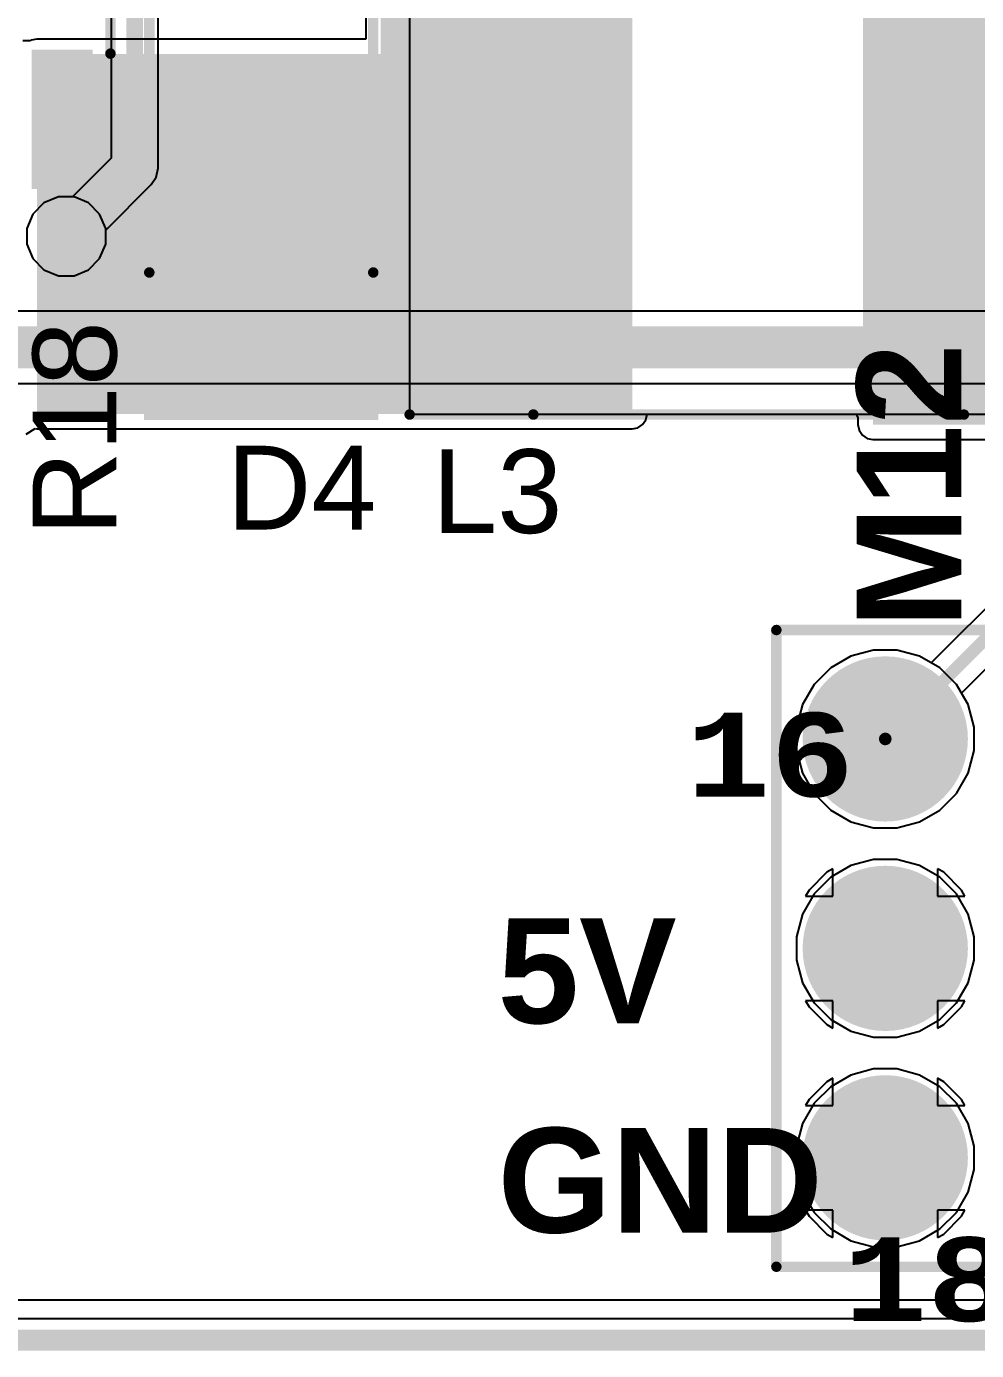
# Model space of a CAD drawing. Header units: inches. Extents: x 0 to 5376, y 0 to 5416.
# Drawn here: x 8.2 to 19.72, y -0.13 to 15.93 of the extents above; entities that cross this region are included whole.
import ezdxf

# ---------------------------------------------------------------- set-up
doc = ezdxf.new("R2010")
doc.units = ezdxf.units.IN
for name, color, linetype in [('Board Outline', 216, 'Continuous'), ('Bottom Layer', 5, 'Continuous'), ('Bottom Solder', 6, 'Continuous'), ('Layer 1', 16, 'Continuous'), ('Layer 2', 76, 'Continuous'), ('Multi-Layer', 9, 'Continuous'), ('Pad Holes', 156, 'Continuous'), ('Top Layer', 1, 'Continuous'), ('Top Overlay', 2, 'Continuous'), ('Top Paste', 8, 'Continuous'), ('Top Solder', 216, 'Continuous'), ('Via Holes', 16, 'Continuous')]:
    doc.layers.add(name, color=color, linetype=linetype)
doc.styles.add('Arial', font='', dxfattribs={"height": 0.2})
doc.styles.add('Arial_Bold', font='', dxfattribs={"height": 0.2})
doc.styles.add('Courier New_Bold', font='', dxfattribs={"height": 0.2})
doc.styles.get('Arial').set_extended_font_data('Arial')
doc.styles.get('Arial_Bold').set_extended_font_data('Arial', bold=True)
doc.styles.get('Courier New_Bold').set_extended_font_data('Courier New', bold=True)

msp = doc.modelspace()

# ---------------------------------------------------------------- hatches: boundary and pattern name
at = {"layer": 'Bottom Layer'}
h = msp.add_hatch(color=5, dxfattribs=at)
edge = h.paths.add_edge_path()
edge.add_arc((8.687, 13.386), 0.3, 0, 360)
h = msp.add_hatch(color=5, dxfattribs=at)
edge = h.paths.add_edge_path()
edge.add_arc((18.618, 7.29), 0.9, 0, 360)
h = msp.add_hatch(color=5, dxfattribs=at)
edge = h.paths.add_edge_path()
edge.add_arc((18.618, 4.75), 0.9, 0, 360)
h = msp.add_hatch(color=5, dxfattribs=at)
edge = h.paths.add_edge_path()
edge.add_arc((18.618, 2.21), 0.9, 0, 360)
at = {"layer": 'Bottom Solder'}
h = msp.add_hatch(color=6, dxfattribs=at)
edge = h.paths.add_edge_path()
edge.add_arc((18.618, 7.29), 1.002, 0, 360)
h = msp.add_hatch(color=6, dxfattribs=at)
edge = h.paths.add_edge_path()
edge.add_arc((18.618, 4.75), 1.002, 0, 360)
h = msp.add_hatch(color=6, dxfattribs=at)
edge = h.paths.add_edge_path()
edge.add_arc((18.618, 2.21), 1.002, 0, 360)
at = {"layer": 'Layer 1'}
h = msp.add_hatch(color=16, dxfattribs=at)
edge = h.paths.add_edge_path()
edge.add_arc((8.687, 13.386), 0.3, 0, 360)
h = msp.add_hatch(color=16, dxfattribs=at)
edge = h.paths.add_edge_path()
edge.add_arc((18.618, 7.29), 0.9, 0, 360)
h = msp.add_hatch(color=16, dxfattribs=at)
edge = h.paths.add_edge_path()
edge.add_arc((18.618, 4.75), 0.9, 0, 360)
h = msp.add_hatch(color=16, dxfattribs=at)
edge = h.paths.add_edge_path()
edge.add_arc((18.618, 2.21), 0.9, 0, 360)
at = {"layer": 'Layer 2'}
h = msp.add_hatch(color=76, dxfattribs=at)
edge = h.paths.add_edge_path()
edge.add_arc((8.687, 13.386), 0.3, 0, 360)
h = msp.add_hatch(color=76, dxfattribs=at)
edge = h.paths.add_edge_path()
edge.add_arc((18.618, 7.29), 0.9, 0, 360)
h = msp.add_hatch(color=76, dxfattribs=at)
edge = h.paths.add_edge_path()
edge.add_arc((18.618, 4.75), 0.9, 0, 360)
h = msp.add_hatch(color=76, dxfattribs=at)
edge = h.paths.add_edge_path()
edge.add_arc((18.618, 2.21), 0.9, 0, 360)
at = {"layer": 'Multi-Layer'}
h = msp.add_hatch(color=9, dxfattribs=at)
edge = h.paths.add_edge_path()
edge.add_arc((18.618, 7.29), 0.9, 0, 360)
h = msp.add_hatch(color=9, dxfattribs=at)
edge = h.paths.add_edge_path()
edge.add_arc((18.618, 4.75), 0.9, 0, 360)
h = msp.add_hatch(color=9, dxfattribs=at)
edge = h.paths.add_edge_path()
edge.add_arc((18.618, 2.21), 0.9, 0, 360)
at = {"layer": 'Pad Holes'}
h = msp.add_hatch(color=7, dxfattribs=at)
edge = h.paths.add_edge_path()
edge.add_arc((18.618, 7.29), 0.51, 0, 360)
h = msp.add_hatch(color=7, dxfattribs=at)
edge = h.paths.add_edge_path()
edge.add_arc((18.618, 4.75), 0.51, 0, 360)
h = msp.add_hatch(color=7, dxfattribs=at)
edge = h.paths.add_edge_path()
edge.add_arc((18.618, 2.21), 0.51, 0, 360)
at = {"layer": 'Top Layer'}
for points in [[(23.216, 24.333), (18.469, 24.333), (18.469, 11.103), (23.216, 11.103)], [(15.548, 19.866), (12.5, 19.866), (12.5, 11.23), (15.548, 11.23)], [(15.451, 19.58), (15.451, 11.38), (12.851, 11.38), (12.851, 19.58)], [(21.051, 19.58), (21.051, 11.38), (18.451, 11.38), (18.451, 19.58)], [(8.331, 11.23), (15.291, 11.23), (15.291, 15.596), (8.331, 15.596)], [(8.939, 15.579), (8.939, 14.029), (8.339, 14.029), (8.339, 15.579)], [(10.202, 12.355), (10.202, 14.855), (11.902, 14.855), (11.902, 12.355)]]:
    msp.add_hatch(color=1, dxfattribs=at).paths.add_polyline_path(points)
h = msp.add_hatch(color=1, dxfattribs=at)
edge = h.paths.add_edge_path()
edge.add_arc((8.687, 13.386), 0.3, 0, 360)
h = msp.add_hatch(color=1, dxfattribs=at)
edge = h.paths.add_edge_path()
edge.add_arc((18.618, 7.29), 0.9, 0, 360)
h = msp.add_hatch(color=1, dxfattribs=at)
edge = h.paths.add_edge_path()
edge.add_arc((18.618, 4.75), 0.9, 0, 360)
h = msp.add_hatch(color=1, dxfattribs=at)
edge = h.paths.add_edge_path()
edge.add_arc((18.618, 2.21), 0.9, 0, 360)
at = {"layer": 'Top Overlay'}
for points in [[(10.128, 12.305), (10.128, 13.009), (9.63, 13.009), (9.63, 12.305)], [(12.474, 12.305), (12.474, 13.009), (11.976, 13.009), (11.976, 12.305)], [(12.473, 11.16), (12.473, 12.327), (9.63, 12.327), (9.63, 11.16)]]:
    msp.add_hatch(color=2, dxfattribs=at).paths.add_polyline_path(points)
at = {"layer": 'Top Paste'}
for points in [[(15.451, 19.58), (15.451, 11.38), (12.851, 11.38), (12.851, 19.58)], [(21.051, 19.58), (21.051, 11.38), (18.451, 11.38), (18.451, 19.58)], [(8.939, 15.579), (8.939, 14.029), (8.339, 14.029), (8.339, 15.579)], [(10.202, 12.355), (10.202, 14.855), (11.902, 14.855), (11.902, 12.355)]]:
    msp.add_hatch(color=8, dxfattribs=at).paths.add_polyline_path(points)
at = {"layer": 'Top Solder'}
for points in [[(15.552, 19.682), (15.552, 11.278), (12.749, 11.278), (12.749, 19.682)], [(21.152, 19.682), (21.152, 11.278), (18.349, 11.278), (18.349, 19.682)], [(9.009, 15.649), (9.009, 13.959), (8.269, 13.959), (8.269, 15.649)], [(10.1, 12.254), (10.1, 14.957), (12.003, 14.957), (12.003, 12.254)]]:
    msp.add_hatch(color=216, dxfattribs=at).paths.add_polyline_path(points)
h = msp.add_hatch(color=216, dxfattribs=at)
edge = h.paths.add_edge_path()
edge.add_arc((18.618, 7.29), 1.002, 0, 360)
h = msp.add_hatch(color=216, dxfattribs=at)
edge = h.paths.add_edge_path()
edge.add_arc((18.618, 4.75), 1.002, 0, 360)
h = msp.add_hatch(color=216, dxfattribs=at)
edge = h.paths.add_edge_path()
edge.add_arc((18.618, 2.21), 1.002, 0, 360)
at = {"layer": 'Via Holes'}
h = msp.add_hatch(color=7, dxfattribs=at)
edge = h.paths.add_edge_path()
edge.add_arc((8.687, 13.386), 0.15, 0, 360)

# ---------------------------------------------------------------- linework, layer by layer
at = {"layer": 'Board Outline'}
msp.add_lwpolyline([(0, 0, 0.254, 0.254, 0), (50, 0, 0.254, 0.254, 0)], format="xyseb", dxfattribs=at)
at = {"layer": 'Bottom Layer'}
for p, q in [((8.592, 13.864), (8.416, 13.791)), ((8.782, 13.864), (8.592, 13.864)), ((8.957, 13.791), (8.782, 13.864)), ((8.282, 13.656), (8.209, 13.481)), ((8.416, 13.791), (8.282, 13.656)), ((9.092, 13.656), (8.957, 13.791)), ((9.165, 13.481), (9.092, 13.656)), ((8.209, 13.481), (8.209, 13.291)), ((9.165, 13.291), (9.165, 13.481)), ((8.209, 13.291), (8.282, 13.115)), ((9.092, 13.115), (9.165, 13.291)), ((8.282, 13.115), (8.416, 12.981)), ((8.957, 12.981), (9.092, 13.115)), ((8.416, 12.981), (8.592, 12.908)), ((8.592, 12.908), (8.782, 12.908)), ((8.782, 12.908), (8.957, 12.981)), ((18.476, 8.368), (18.202, 8.294)), ((18.76, 8.368), (18.476, 8.368)), ((19.034, 8.294), (18.76, 8.368)), ((18.202, 8.294), (17.956, 8.152)), ((19.28, 8.152), (19.034, 8.294)), ((17.956, 8.152), (17.756, 7.952)), ((19.481, 7.952), (19.28, 8.152)), ((17.756, 7.952), (17.614, 7.706)), ((19.623, 7.706), (19.481, 7.952)), ((17.614, 7.706), (17.54, 7.432)), ((19.696, 7.432), (19.623, 7.706)), ((17.54, 7.432), (17.54, 7.148)), ((19.696, 7.148), (19.696, 7.432)), ((17.54, 7.148), (17.614, 6.874)), ((19.623, 6.874), (19.696, 7.148)), ((17.614, 6.874), (17.756, 6.628)), ((19.481, 6.628), (19.623, 6.874)), ((17.756, 6.628), (17.956, 6.427)), ((19.28, 6.427), (19.481, 6.628)), ((17.956, 6.427), (18.202, 6.285)), ((19.034, 6.285), (19.28, 6.427)), ((18.202, 6.285), (18.476, 6.212)), ((18.76, 6.212), (19.034, 6.285)), ((18.476, 6.212), (18.76, 6.212)), ((18.476, 5.828), (18.202, 5.754)), ((18.76, 5.828), (18.476, 5.828)), ((19.034, 5.754), (18.76, 5.828)), ((18.202, 5.754), (17.956, 5.612)), ((19.28, 5.612), (19.034, 5.754)), ((17.956, 5.612), (17.756, 5.412)), ((19.481, 5.412), (19.28, 5.612)), ((17.756, 5.412), (17.614, 5.166)), ((19.623, 5.166), (19.481, 5.412)), ((17.614, 5.166), (17.54, 4.892)), ((19.696, 4.892), (19.623, 5.166)), ((17.54, 4.892), (17.54, 4.608)), ((19.696, 4.608), (19.696, 4.892)), ((17.54, 4.608), (17.614, 4.334)), ((19.623, 4.334), (19.696, 4.608)), ((17.614, 4.334), (17.756, 4.088)), ((19.481, 4.088), (19.623, 4.334)), ((17.756, 4.088), (17.956, 3.887)), ((19.28, 3.887), (19.481, 4.088)), ((17.956, 3.887), (18.202, 3.745)), ((19.034, 3.745), (19.28, 3.887)), ((18.202, 3.745), (18.476, 3.672)), ((18.76, 3.672), (19.034, 3.745)), ((18.476, 3.672), (18.76, 3.672)), ((17.91, 3.133), (17.695, 2.918)), ((17.983, 3.176), (17.91, 3.133)), ((17.983, 2.845), (17.983, 3.176)), ((19.327, 3.133), (19.253, 3.176)), ((19.253, 3.176), (19.253, 2.845)), ((19.542, 2.918), (19.327, 3.133)), ((17.695, 2.918), (17.652, 2.845)), ((19.584, 2.845), (19.542, 2.918)), ((17.652, 2.845), (17.983, 2.845)), ((19.253, 2.845), (19.584, 2.845)), ((17.983, 1.575), (17.652, 1.575)), ((17.652, 1.575), (17.695, 1.501)), ((17.695, 1.501), (17.91, 1.286)), ((17.983, 1.244), (17.983, 1.575)), ((19.584, 1.575), (19.253, 1.575)), ((19.253, 1.575), (19.253, 1.244)), ((19.327, 1.286), (19.542, 1.501)), ((19.542, 1.501), (19.584, 1.575)), ((17.91, 1.286), (17.983, 1.244)), ((19.253, 1.244), (19.327, 1.286)), ((49.741, 0.259), (0.259, 0.259))]:
    msp.add_line(p, q, dxfattribs=at)
at = {"layer": 'Layer 1'}
for p, q in [((9.23, 19.165), (9.23, 14.332)), ((9.8, 14.214), (9.8, 19.165)), ((9.23, 14.332), (8.762, 13.864)), ((9.778, 14.105), (9.8, 14.214)), ((9.8, 14.214), (9.8, 14.214)), ((9.165, 13.461), (9.716, 14.013)), ((9.716, 14.013), (9.778, 14.105)), ((9.716, 14.013), (9.716, 14.013)), ((8.592, 13.864), (8.416, 13.791)), ((8.762, 13.864), (8.592, 13.864)), ((8.282, 13.656), (8.209, 13.481)), ((8.416, 13.791), (8.282, 13.656)), ((8.209, 13.481), (8.209, 13.291)), ((9.165, 13.291), (9.165, 13.461)), ((8.209, 13.291), (8.282, 13.115)), ((9.092, 13.115), (9.165, 13.291)), ((8.282, 13.115), (8.416, 12.981)), ((8.957, 12.981), (9.092, 13.115)), ((8.416, 12.981), (8.592, 12.908)), ((8.592, 12.908), (8.782, 12.908)), ((8.782, 12.908), (8.957, 12.981)), ((23.617, 12.655), (19.175, 8.213)), ((21.636, 12.48), (5.664, 12.48)), ((19.541, 7.847), (23.907, 12.212)), ((5.847, 11.599), (21.819, 11.599)), ((18.476, 8.368), (18.202, 8.294)), ((18.76, 8.368), (18.476, 8.368)), ((19.034, 8.294), (18.76, 8.368)), ((18.202, 8.294), (17.956, 8.152)), ((19.175, 8.213), (19.034, 8.294)), ((17.956, 8.152), (17.756, 7.952)), ((17.756, 7.952), (17.614, 7.706)), ((19.623, 7.706), (19.541, 7.847)), ((17.614, 7.706), (17.54, 7.432)), ((19.696, 7.432), (19.623, 7.706)), ((17.54, 7.432), (17.54, 7.148)), ((19.696, 7.148), (19.696, 7.432)), ((17.54, 7.148), (17.614, 6.874)), ((19.623, 6.874), (19.696, 7.148)), ((17.614, 6.874), (17.756, 6.628)), ((19.481, 6.628), (19.623, 6.874)), ((17.756, 6.628), (17.956, 6.427)), ((19.28, 6.427), (19.481, 6.628)), ((17.956, 6.427), (18.202, 6.285)), ((19.034, 6.285), (19.28, 6.427)), ((18.202, 6.285), (18.476, 6.212)), ((18.76, 6.212), (19.034, 6.285)), ((18.476, 6.212), (18.76, 6.212)), ((18.476, 5.828), (18.202, 5.754)), ((18.76, 5.828), (18.476, 5.828)), ((19.034, 5.754), (18.76, 5.828)), ((18.202, 5.754), (17.956, 5.612)), ((19.28, 5.612), (19.034, 5.754)), ((17.956, 5.612), (17.756, 5.412)), ((19.481, 5.412), (19.28, 5.612)), ((17.756, 5.412), (17.614, 5.166)), ((19.623, 5.166), (19.481, 5.412)), ((17.614, 5.166), (17.54, 4.892)), ((19.696, 4.892), (19.623, 5.166)), ((17.54, 4.892), (17.54, 4.608)), ((19.696, 4.608), (19.696, 4.892)), ((17.54, 4.608), (17.614, 4.334)), ((19.623, 4.334), (19.696, 4.608)), ((17.614, 4.334), (17.756, 4.088)), ((19.481, 4.088), (19.623, 4.334)), ((17.756, 4.088), (17.956, 3.887)), ((19.28, 3.887), (19.481, 4.088)), ((17.956, 3.887), (18.202, 3.745)), ((19.034, 3.745), (19.28, 3.887)), ((18.202, 3.745), (18.476, 3.672)), ((18.76, 3.672), (19.034, 3.745)), ((18.476, 3.672), (18.76, 3.672)), ((17.91, 3.133), (17.695, 2.918)), ((17.983, 3.176), (17.91, 3.133)), ((17.983, 2.845), (17.983, 3.176)), ((19.327, 3.133), (19.253, 3.176)), ((19.253, 3.176), (19.253, 2.845)), ((19.542, 2.918), (19.327, 3.133)), ((17.695, 2.918), (17.652, 2.845)), ((19.584, 2.845), (19.542, 2.918)), ((17.652, 2.845), (17.983, 2.845)), ((19.253, 2.845), (19.584, 2.845)), ((17.983, 1.575), (17.652, 1.575)), ((17.652, 1.575), (17.695, 1.501)), ((17.695, 1.501), (17.91, 1.286)), ((17.983, 1.244), (17.983, 1.575)), ((19.584, 1.575), (19.253, 1.575)), ((19.253, 1.575), (19.253, 1.244)), ((19.327, 1.286), (19.542, 1.501)), ((19.542, 1.501), (19.584, 1.575)), ((17.91, 1.286), (17.983, 1.244)), ((19.253, 1.244), (19.327, 1.286)), ((49.741, 0.259), (0.259, 0.259))]:
    msp.add_line(p, q, dxfattribs=at)
for points in [[(9.515, 14.214, 0.203, 0.203, 0), (9.515, 19.556, 0.203, 0.203, 0)], [(8.687, 13.386, 0.203, 0.203, 0), (9.515, 14.214, 0.203, 0.203, 0)], [(18.618, 7.29, 0.152, 0.152, 0), (23.8, 12.471, 0.152, 0.152, 0)], [(5.664, 12.04, 0.508, 0.508, 0), (21.819, 12.04, 0.508, 0.508, 0)]]:
    msp.add_lwpolyline(points, format="xyseb", dxfattribs=at)
for points in [[(9.464, 14.214, 0.102, 0.102, 1), (9.566, 14.214, 0.102, 0.102, 1)], [(9.464, 14.214, 0.102, 0.102, 1), (9.566, 14.214, 0.102, 0.102, 1)], [(8.636, 13.386, 0.102, 0.102, 1), (8.738, 13.386, 0.102, 0.102, 1)], [(18.58, 7.29, 0.0762, 0.0762, 1), (18.656, 7.29, 0.0762, 0.0762, 1)]]:
    msp.add_lwpolyline(points, format="xyseb", close=True, dxfattribs=at)
at = {"layer": 'Layer 2'}
for p, q in [((8.592, 13.864), (8.416, 13.791)), ((8.782, 13.864), (8.592, 13.864)), ((8.957, 13.791), (8.782, 13.864)), ((8.282, 13.656), (8.209, 13.481)), ((8.416, 13.791), (8.282, 13.656)), ((9.092, 13.656), (8.957, 13.791)), ((9.165, 13.481), (9.092, 13.656)), ((8.209, 13.481), (8.209, 13.291)), ((9.165, 13.291), (9.165, 13.481)), ((8.209, 13.291), (8.282, 13.115)), ((9.092, 13.115), (9.165, 13.291)), ((8.282, 13.115), (8.416, 12.981)), ((8.957, 12.981), (9.092, 13.115)), ((8.416, 12.981), (8.592, 12.908)), ((8.592, 12.908), (8.782, 12.908)), ((8.782, 12.908), (8.957, 12.981)), ((18.476, 8.368), (18.202, 8.294)), ((18.76, 8.368), (18.476, 8.368)), ((19.034, 8.294), (18.76, 8.368)), ((18.202, 8.294), (17.956, 8.152)), ((19.28, 8.152), (19.034, 8.294)), ((17.956, 8.152), (17.756, 7.952)), ((19.481, 7.952), (19.28, 8.152)), ((17.756, 7.952), (17.614, 7.706)), ((19.623, 7.706), (19.481, 7.952)), ((17.614, 7.706), (17.54, 7.432)), ((19.696, 7.432), (19.623, 7.706)), ((17.54, 7.432), (17.54, 7.148)), ((19.696, 7.148), (19.696, 7.432)), ((17.54, 7.148), (17.614, 6.874)), ((19.623, 6.874), (19.696, 7.148)), ((17.614, 6.874), (17.756, 6.628)), ((19.481, 6.628), (19.623, 6.874)), ((17.756, 6.628), (17.956, 6.427)), ((19.28, 6.427), (19.481, 6.628)), ((17.956, 6.427), (18.202, 6.285)), ((19.034, 6.285), (19.28, 6.427)), ((18.202, 6.285), (18.476, 6.212)), ((18.76, 6.212), (19.034, 6.285)), ((18.476, 6.212), (18.76, 6.212)), ((17.91, 5.673), (17.695, 5.458)), ((17.983, 5.716), (17.91, 5.673)), ((17.983, 5.385), (17.983, 5.716)), ((19.327, 5.673), (19.253, 5.716)), ((19.253, 5.716), (19.253, 5.385)), ((19.542, 5.458), (19.327, 5.673)), ((17.695, 5.458), (17.652, 5.385)), ((17.652, 5.385), (17.983, 5.385)), ((19.253, 5.385), (19.584, 5.385)), ((19.584, 5.385), (19.542, 5.458)), ((17.983, 4.115), (17.652, 4.115)), ((17.652, 4.115), (17.695, 4.041)), ((17.695, 4.041), (17.91, 3.826)), ((17.983, 3.784), (17.983, 4.115)), ((19.584, 4.115), (19.253, 4.115)), ((19.253, 4.115), (19.253, 3.784)), ((19.327, 3.826), (19.542, 4.041)), ((19.542, 4.041), (19.584, 4.115)), ((17.91, 3.826), (17.983, 3.784)), ((19.253, 3.784), (19.327, 3.826)), ((18.202, 3.214), (17.956, 3.072)), ((18.476, 3.288), (18.202, 3.214)), ((18.76, 3.288), (18.476, 3.288)), ((19.034, 3.214), (18.76, 3.288)), ((19.28, 3.072), (19.034, 3.214)), ((17.956, 3.072), (17.756, 2.872)), ((19.481, 2.872), (19.28, 3.072)), ((17.756, 2.872), (17.614, 2.626)), ((19.623, 2.626), (19.481, 2.872)), ((17.614, 2.626), (17.54, 2.352)), ((19.696, 2.352), (19.623, 2.626)), ((17.54, 2.352), (17.54, 2.068)), ((19.696, 2.068), (19.696, 2.352)), ((17.54, 2.068), (17.614, 1.794)), ((19.623, 1.794), (19.696, 2.068)), ((17.614, 1.794), (17.756, 1.548)), ((19.481, 1.548), (19.623, 1.794)), ((17.756, 1.548), (17.956, 1.347)), ((19.28, 1.347), (19.481, 1.548)), ((17.956, 1.347), (18.202, 1.205)), ((19.034, 1.205), (19.28, 1.347)), ((18.202, 1.205), (18.476, 1.132)), ((18.476, 1.132), (18.76, 1.132)), ((18.76, 1.132), (19.034, 1.205)), ((49.657, 0.483), (0.259, 0.483))]:
    msp.add_line(p, q, dxfattribs=at)
at = {"layer": 'Top Layer'}
for p, q in [((12.318, 19.866), (12.318, 15.777)), ((12.851, 19.736), (12.851, 11.23)), ((8.252, 15.756), (8.161, 15.756)), ((8.262, 15.763), (8.252, 15.756)), ((8.331, 15.777), (8.262, 15.763)), ((12.318, 15.777), (8.331, 15.777)), ((12.851, 11.23), (22.022, 11.23)), ((15.617, 11.062), (15.676, 11.102)), ((15.676, 11.102), (15.715, 11.16)), ((15.715, 11.16), (15.729, 11.23)), ((15.729, 11.23), (18.273, 11.23)), ((18.273, 11.23), (18.273, 11.202)), ((18.273, 11.202), (18.287, 11.202)), ((18.287, 11.202), (18.287, 11.103)), ((18.287, 11.103), (18.301, 11.033)), ((8.201, 10.986), (8.309, 11.053)), ((8.309, 11.053), (8.331, 11.049)), ((8.331, 11.049), (15.548, 11.049)), ((15.548, 11.049), (15.617, 11.062)), ((18.301, 11.033), (18.34, 10.975)), ((18.34, 10.975), (18.399, 10.935)), ((18.399, 10.935), (18.469, 10.922)), ((18.469, 10.922), (23.216, 10.922)), ((18.476, 8.368), (18.202, 8.294)), ((18.76, 8.368), (18.476, 8.368)), ((19.034, 8.294), (18.76, 8.368)), ((18.202, 8.294), (17.956, 8.152)), ((19.28, 8.152), (19.034, 8.294)), ((17.956, 8.152), (17.756, 7.952)), ((19.481, 7.952), (19.28, 8.152)), ((17.756, 7.952), (17.614, 7.706)), ((19.623, 7.706), (19.481, 7.952)), ((17.614, 7.706), (17.54, 7.432)), ((19.696, 7.432), (19.623, 7.706)), ((17.54, 7.432), (17.54, 7.148)), ((19.696, 7.148), (19.696, 7.432)), ((17.54, 7.148), (17.614, 6.874)), ((19.623, 6.874), (19.696, 7.148)), ((17.614, 6.874), (17.756, 6.628)), ((19.481, 6.628), (19.623, 6.874)), ((17.756, 6.628), (17.956, 6.427)), ((19.28, 6.427), (19.481, 6.628)), ((17.956, 6.427), (18.202, 6.285)), ((19.034, 6.285), (19.28, 6.427)), ((18.202, 6.285), (18.476, 6.212)), ((18.76, 6.212), (19.034, 6.285)), ((18.476, 6.212), (18.76, 6.212)), ((18.476, 5.828), (18.202, 5.754)), ((18.76, 5.828), (18.476, 5.828)), ((19.034, 5.754), (18.76, 5.828)), ((18.202, 5.754), (17.956, 5.612)), ((19.28, 5.612), (19.034, 5.754)), ((17.956, 5.612), (17.756, 5.412)), ((19.481, 5.412), (19.28, 5.612)), ((17.756, 5.412), (17.614, 5.166)), ((19.623, 5.166), (19.481, 5.412)), ((17.614, 5.166), (17.54, 4.892)), ((19.696, 4.892), (19.623, 5.166)), ((17.54, 4.892), (17.54, 4.608)), ((19.696, 4.608), (19.696, 4.892)), ((17.54, 4.608), (17.614, 4.334)), ((19.623, 4.334), (19.696, 4.608)), ((17.614, 4.334), (17.756, 4.088)), ((19.481, 4.088), (19.623, 4.334)), ((17.756, 4.088), (17.956, 3.887)), ((19.28, 3.887), (19.481, 4.088)), ((17.956, 3.887), (18.202, 3.745)), ((19.034, 3.745), (19.28, 3.887)), ((18.202, 3.745), (18.476, 3.672)), ((18.76, 3.672), (19.034, 3.745)), ((18.476, 3.672), (18.76, 3.672)), ((17.91, 3.133), (17.695, 2.918)), ((17.983, 3.176), (17.91, 3.133)), ((17.983, 2.845), (17.983, 3.176)), ((19.327, 3.133), (19.253, 3.176)), ((19.253, 3.176), (19.253, 2.845)), ((19.542, 2.918), (19.327, 3.133)), ((17.695, 2.918), (17.652, 2.845)), ((19.584, 2.845), (19.542, 2.918)), ((17.652, 2.845), (17.983, 2.845)), ((19.253, 2.845), (19.584, 2.845)), ((17.983, 1.575), (17.652, 1.575)), ((17.652, 1.575), (17.695, 1.501)), ((17.695, 1.501), (17.91, 1.286)), ((17.983, 1.244), (17.983, 1.575)), ((19.584, 1.575), (19.253, 1.575)), ((19.253, 1.575), (19.253, 1.244)), ((19.327, 1.286), (19.542, 1.501)), ((19.542, 1.501), (19.584, 1.575)), ((17.91, 1.286), (17.983, 1.244)), ((19.253, 1.244), (19.327, 1.286)), ((49.741, 0.259), (0.259, 0.259))]:
    msp.add_line(p, q, dxfattribs=at)
at = {"layer": 'Top Overlay'}
for points in [[(9.223, 15.601, 0.127, 0.127, 0), (9.223, 19.107, 0.127, 0.127, 0)], [(9.694, 12.947, 0.127, 0.127, 0), (9.694, 17.666, 0.127, 0.127, 0)], [(12.409, 12.947, 0.127, 0.127, 0), (12.409, 17.666, 0.127, 0.127, 0)], [(12.851, 11.224, 0.127, 0.127, 0), (14.351, 11.224, 0.127, 0.127, 0)], [(14.351, 11.224, 0.127, 0.127, 0), (19.571, 11.224, 0.127, 0.127, 0)], [(19.571, 11.224, 0.127, 0.127, 0), (21.051, 11.224, 0.127, 0.127, 0)], [(17.297, 0.889, 0.127, 0.127, 0), (17.297, 8.611, 0.127, 0.127, 0)], [(17.297, 8.611, 0.127, 0.127, 0), (32.639, 8.611, 0.127, 0.127, 0)], [(17.297, 0.889, 0.127, 0.127, 0), (32.639, 0.889, 0.127, 0.127, 0)]]:
    msp.add_lwpolyline(points, format="xyseb", dxfattribs=at)
for points in [[(9.191, 15.601, 0.0635, 0.0635, 1), (9.255, 15.601, 0.0635, 0.0635, 1)], [(9.662, 12.947, 0.0635, 0.0635, 1), (9.726, 12.947, 0.0635, 0.0635, 1)], [(12.378, 12.947, 0.0635, 0.0635, 1), (12.441, 12.947, 0.0635, 0.0635, 1)], [(12.819, 11.224, 0.0635, 0.0635, 1), (12.882, 11.224, 0.0635, 0.0635, 1)], [(14.319, 11.224, 0.0635, 0.0635, 1), (14.383, 11.224, 0.0635, 0.0635, 1)], [(14.319, 11.224, 0.0635, 0.0635, 1), (14.383, 11.224, 0.0635, 0.0635, 1)], [(19.54, 11.224, 0.0635, 0.0635, 1), (19.603, 11.224, 0.0635, 0.0635, 1)], [(19.54, 11.224, 0.0635, 0.0635, 1), (19.603, 11.224, 0.0635, 0.0635, 1)], [(17.266, 8.611, 0.0635, 0.0635, 1), (17.329, 8.611, 0.0635, 0.0635, 1)], [(17.266, 8.611, 0.0635, 0.0635, 1), (17.329, 8.611, 0.0635, 0.0635, 1)], [(17.266, 0.889, 0.0635, 0.0635, 1), (17.329, 0.889, 0.0635, 0.0635, 1)], [(17.266, 0.889, 0.0635, 0.0635, 1), (17.329, 0.889, 0.0635, 0.0635, 1)]]:
    msp.add_lwpolyline(points, format="xyseb", close=True, dxfattribs=at)

# ---------------------------------------------------------------- texts
for s, height, rotation, style, p in [('R18', 1.016, 90, 'Arial', (9.296, 9.754)), ('M12', 1.27, 90, 'Arial_Bold', (19.54, 8.635)), ('16', 1.016, 360, 'Courier New_Bold', (16.205, 6.591)), ('5V', 1.27, 360, 'Arial_Bold', (13.918, 3.843)), ('GND', 1.27, 360, 'Arial_Bold', (13.918, 1.303)), ('18', 1.016, 360, 'Courier New_Bold', (18.11, 0.229))]:
    msp.add_text(s, height=height, rotation=rotation, dxfattribs=dict(at, style=style)).set_placement(p)
at = {"layer": 'Top Overlay', "style": 'Arial'}
for s, p in [('D4', (10.634, 9.83)), ('L3', (13.124, 9.787))]:
    msp.add_text(s, height=1.016, dxfattribs=at).set_placement(p)

doc.saveas('drawing.dxf')
